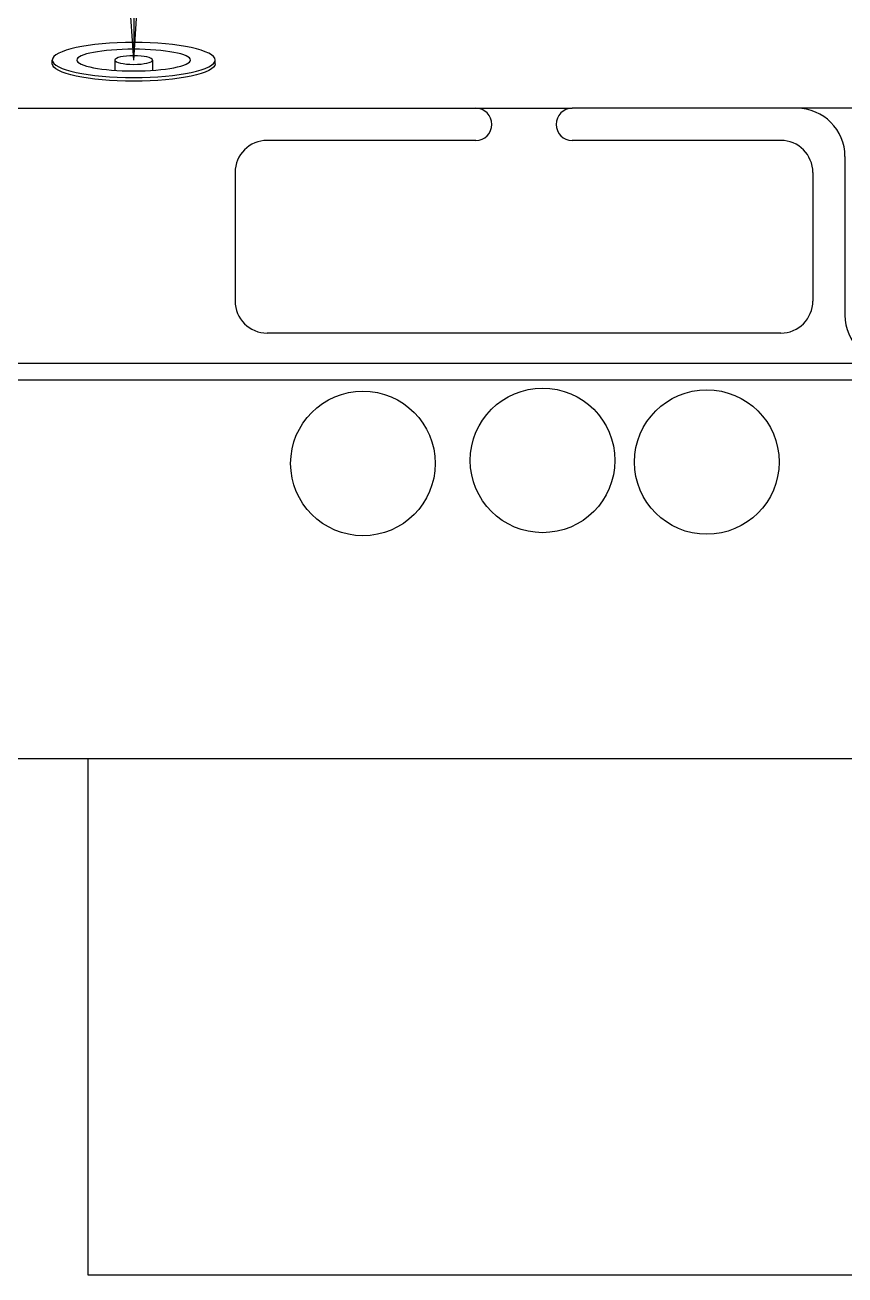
# Model space of a CAD drawing. Header units: millimetres. Extents: x -1220.07 to -1218.67, y 2257.45 to 2258.35.
# Drawn here: x -1219.714 to -1219.4758, y 2257.4453 to 2257.8086 of the extents above; entities that cross this region are included whole.
import ezdxf

# ---------------------------------------------------------------- set-up
doc = ezdxf.new("R2010")
doc.units = ezdxf.units.MM
doc.header["$LTSCALE"] = 10
doc.linetypes.add('CENTER', pattern=[2, 1.25, -0.25, 0.25, -0.25])
for name, color, linetype in [('CONTOR04', 7, 'Continuous'), ('jacuzzi', 1, 'Continuous'), ('LCENTR02', 1, 'CENTER'), ('LCOTA02', 1, 'Continuous')]:
    doc.layers.add(name, color=color, linetype=linetype)

# ---------------------------------------------------------------- blocks, each defined once
blk = doc.blocks.new('A$C302A24D9')
at = {"layer": 'jacuzzi'}
for p, q in [((1.813, 1.017), (1.813, 1.61)), ((2.901, 1.017), (2.901, 1.61)), ((0, 1.229), (0, 1.017)), ((4.714, 1.229), (4.714, 1.017))]:
    blk.add_line(p, q, dxfattribs=at)
at = {"layer": 'jacuzzi', "extrusion": (0, 0, -1)}
for centre, major_axis, ratio, start_param, end_param in [((2.357, 1.229), (2.357, 0), 0.431953, 3.141593, 6.283185), ((2.357, 1.017), (2.357, 0), 0.431953, 3.141593, 9.424778), ((2.357, 1.017), (1.646, 0), 0.381644, 3.141593, 9.424778), ((2.357, 1.017), (0.544, 0), 0.461888, 1.570796326794896, 7.853981633974482)]:
    blk.add_ellipse(centre, major_axis=major_axis, ratio=ratio, start_param=start_param, end_param=end_param, dxfattribs=at)
blk = doc.blocks.new('BMG')
at = {"layer": 'LCENTR02'}
blk.add_line((0, -12.843), (0, 1.554), dxfattribs=at)
at = {"layer": 'LCOTA02'}
for p, q in [((0, 0), (-0.592, -9.266)), ((0, 0), (0.636, -9.258)), ((-0.592, -9.266), (-1.202, -9.27)), ((0.004, -11.642), (-1.202, -9.27)), ((1.178, -9.254), (0.004, -11.642)), ((1.178, -9.254), (0.636, -9.258))]:
    blk.add_line(p, q, dxfattribs=at)
at = {"layer": 'CONTOR04', "yscale": 0.5}
blk.add_blockref('A$C302A24D9', (-2.357, -0.508), dxfattribs=at)

msp = doc.modelspace()

# ---------------------------------------------------------------- linework, layer by layer
at = {"layer": 'jacuzzi'}
for p, q in [((-1219.79136, 2257.78435), (-1219.55506, 2257.78435)), ((-1219.25131, 2257.78435), (-1219.55506, 2257.78435)), ((-1219.58306, 2257.77502), (-1219.64364, 2257.77502)), ((-1219.49447, 2257.77502), (-1219.55506, 2257.77502)), ((-1219.4758, 2257.77035), (-1219.4758, 2257.72369)), ((-1219.65298, 2257.76569), (-1219.65298, 2257.72835)), ((-1219.48514, 2257.76569), (-1219.48514, 2257.72835)), ((-1219.49447, 2257.71902), (-1219.64364, 2257.71902)), ((-1219.24127, 2257.71022), (-1219.79136, 2257.71022)), ((-1219.07195, 2257.70532), (-1219.80387, 2257.70532)), ((-1219.69575, 2257.59532), (-1219.69575, 2257.44532)), ((-1219.69575, 2257.44532), (-1219.09575, 2257.44532))]:
    msp.add_line(p, q, dxfattribs=at)
at = {"layer": 'jacuzzi', "color": 3}
msp.add_lwpolyline([(-1218.66839, 2257.60932, -0.414214), (-1218.68239, 2257.59532), (-1220.05439, 2257.59532, -0.414214), (-1220.06839, 2257.60932), (-1220.06839, 2258.33132, -0.414214), (-1220.05439, 2258.34532), (-1218.68239, 2258.34532, -0.414214), (-1218.66839, 2258.33132)], format="xyb", close=True, dxfattribs=at)
at = {"layer": 'jacuzzi'}
for centre in [(-1219.61584, 2257.68115), (-1219.56365, 2257.68203), (-1219.51595, 2257.68156)]:
    msp.add_circle(centre, 0.021, dxfattribs=at)
for centre, radius, start, end in [((-1219.58306, 2257.77969), 0.00467, 270, 90), ((-1219.55506, 2257.77969), 0.00467, 90, 270), ((-1219.4898, 2257.77035), 0.014, 0, 90), ((-1219.64364, 2257.76569), 0.00933, 90, 180), ((-1219.49447, 2257.76569), 0.00933, 0, 90), ((-1219.64364, 2257.72835), 0.00933, 180, 270), ((-1219.49447, 2257.72835), 0.00933, 270, 0), ((-1219.4618, 2257.72422), 0.014, 180, 270)]:
    msp.add_arc(centre, radius, start, end, dxfattribs=at)

# ---------------------------------------------------------------- block references
at = {"layer": 'jacuzzi', "xscale": 0.0100330033002881, "yscale": 0.01003300330046386, "zscale": 0.0100330033003292, "rotation": 180.0000000095319}
msp.add_blockref('BMG', (-1219.68243, 2257.79838), dxfattribs=at)

doc.saveas('drawing.dxf')
